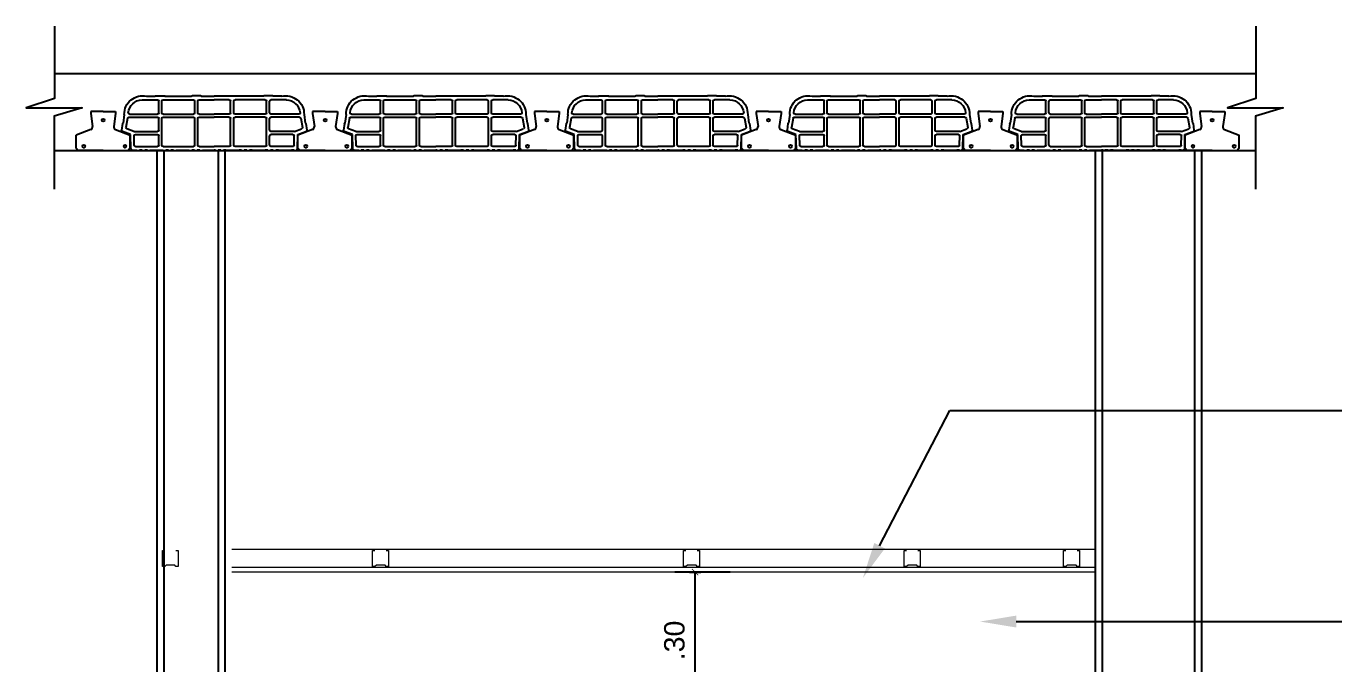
# Model space of a CAD drawing. Header units: metres. Extents: x 198 to 412, y -54 to 17.
# Drawn here: x 250.37 to 253.256, y -38.984 to -37.577 of the extents above; entities that cross this region are included whole.
import ezdxf
from ezdxf import colors
from ezdxf.entities.mleader import LeaderData, LeaderLine
from ezdxf.math import Vec2, Vec3

# ---------------------------------------------------------------- set-up
doc = ezdxf.new("R2010")
doc.units = ezdxf.units.M
doc.header["$LTSCALE"] = 10
for name, color, linetype in [('02', 2, 'Continuous'), ('1_MUROS', 6, 'Continuous'), ('A-MUROS', 6, 'Continuous'), ('A-Revoques', 1, 'Continuous'), ('A-TEXTOS', 2, 'Continuous'), ('Corte t', 2, 'Continuous'), ('Losa rap sapito', 251, 'Continuous'), ('piso', 1, 'Continuous'), ('TCOTA', 1, 'Continuous'), ('TM-REVOQUE', 2, 'Continuous')]:
    doc.layers.add(name, color=color, linetype=linetype)
doc.layers.add('A-Cielorraso', color=1, linetype='Continuous', lineweight=5)
doc.styles.add('ARIAL', font='arial.ttf')
doc.dimstyles.new('ST-COTA-25', dxfattribs={"dimscale": 0.25, "dimtxt": 0.18, "dimasz": 0.1, "dimexe": 0.18, "dimexo": 0.0625, "dimgap": 0.09, "dimtad": 1, "dimzin": 4, "dimdsep": 46, "dimtxsty": 'ARIAL', "dimblk1": 'COTA_N', "dimblk2": 'COTA_N', "dimsah": 1, "dimcen": 0.09, "dimclrd": 8, "dimclre": 8, "dimclrt": 1, "dimadec": 0, "dimazin": 0, "dimtfac": 1, "dimtix": 1, "dimtmove": 0, "dimatfit": 3, "dimldrblk": 'COTA_N', "dimfxl": 0.18, "dimtolj": 1, "dimtzin": 0, "dimarcsym": 0})

# ---------------------------------------------------------------- blocks, each defined once
blk = doc.blocks.new('VIGUETA NUEVA')
at = {"layer": '02'}
for p, q in [((852.3054, 1549.6661), (852.2767, 1549.6661)), ((852.2767, 1549.6661), (852.2767, 1549.6611)), ((852.3054, 1549.6661), (852.3342, 1549.6661)), ((852.3342, 1549.6661), (852.3342, 1549.6611)), ((852.2767, 1549.6611), (852.2809, 1549.6312)), ((852.3342, 1549.6611), (852.3299, 1549.6312)), ((852.2769, 1549.6243), (852.2429, 1549.6111)), ((852.2429, 1549.5811), (852.2429, 1549.6111)), ((852.3339, 1549.6243), (852.3679, 1549.6111)), ((852.3679, 1549.5811), (852.3679, 1549.6111)), ((852.2429, 1549.5811), (852.2479, 1549.5761)), ((852.3054, 1549.5761), (852.2479, 1549.5761)), ((852.3054, 1549.5761), (852.3629, 1549.5761)), ((852.3679, 1549.5811), (852.3629, 1549.5761))]:
    blk.add_line(p, q, dxfattribs=at)
for centre, start, end in [((852.2739, 1549.6307), 294.8533, 4.4381), ((852.3369, 1549.6307), 175.5619, 245.1467)]:
    blk.add_arc(centre, 0.00704, start, end, dxfattribs=at)
blk = doc.blocks.new('VIGUETA NUEVA1')
at = {"layer": 'piso'}
for centre in [(0, -0.02), (-0.0444, -0.0805), (0.0504, -0.0805)]:
    blk.add_circle(centre, 0.00324, dxfattribs=at)
at = {"layer": '1_MUROS'}
blk.add_blockref('VIGUETA NUEVA', (-852.3054, -1549.6661), dxfattribs=at)
blk = doc.blocks.new('Losa rap zapito')
at = {"layer": 'Losa rap sapito'}
for p, q in [((283.7711, -291.7719), (283.8051, -291.7719)), ((283.7813, -291.7641), (283.8003, -291.7641)), ((283.8012, -291.7632), (283.8205, -291.7632)), ((283.808, -291.8006), (283.808, -291.7747)), ((283.8147, -291.8006), (283.8147, -291.7747)), ((283.8176, -291.7719), (283.8844, -291.7719)), ((283.8215, -291.7641), (283.8806, -291.7641)), ((283.9008, -291.7632), (283.8815, -291.7632)), ((283.8873, -291.8006), (283.8873, -291.7747)), ((283.8941, -291.8006), (283.8941, -291.7747)), ((283.897, -291.7719), (283.9304, -291.7719)), ((283.9018, -291.7641), (283.9304, -291.7641)), ((283.959, -291.7641), (283.9304, -291.7641)), ((283.9638, -291.7719), (283.9304, -291.7719)), ((283.9599, -291.7632), (283.9792, -291.7632)), ((283.9667, -291.8006), (283.9667, -291.7747)), ((283.9734, -291.8006), (283.9734, -291.7747)), ((284.0431, -291.7719), (283.9763, -291.7719)), ((284.0393, -291.7641), (283.9802, -291.7641)), ((284.0595, -291.7632), (284.0402, -291.7632)), ((284.046, -291.8006), (284.046, -291.7747)), ((284.0527, -291.8006), (284.0527, -291.7747)), ((284.0896, -291.7719), (284.0556, -291.7719)), ((284.0795, -291.7641), (284.0605, -291.7641)), ((283.732, -291.8042), (283.7293, -291.8235)), ((283.7437, -291.8035), (283.8051, -291.8035)), ((283.8176, -291.8035), (283.8844, -291.8035)), ((283.897, -291.8035), (283.9304, -291.8035)), ((283.9638, -291.8035), (283.9304, -291.8035)), ((284.0431, -291.8035), (283.9763, -291.8035)), ((284.117, -291.8035), (284.0556, -291.8035)), ((284.1287, -291.8042), (284.1314, -291.8235)), ((283.7282, -291.8243), (283.7262, -291.8386)), ((283.7394, -291.8124), (283.7357, -291.8329)), ((283.7534, -291.842), (283.7376, -291.836)), ((283.7422, -291.8103), (283.8051, -291.8103)), ((283.7534, -291.8103), (283.8051, -291.8103)), ((283.808, -291.8391), (283.808, -291.8132)), ((283.8147, -291.8721), (283.8147, -291.8132)), ((283.8176, -291.8103), (283.8844, -291.8103)), ((283.8873, -291.8721), (283.8873, -291.8132)), ((283.8941, -291.8721), (283.8941, -291.8132)), ((283.897, -291.8103), (283.9304, -291.8103)), ((283.9638, -291.8103), (283.9304, -291.8103)), ((283.9667, -291.8721), (283.9667, -291.8132)), ((283.9734, -291.8721), (283.9734, -291.8132)), ((284.0431, -291.8103), (283.9763, -291.8103)), ((284.046, -291.8721), (284.046, -291.8132)), ((284.0527, -291.8391), (284.0527, -291.8132)), ((284.1186, -291.8103), (284.0556, -291.8103)), ((284.1073, -291.8103), (284.0556, -291.8103)), ((284.1073, -291.842), (284.1232, -291.836)), ((284.1214, -291.8124), (284.125, -291.8329)), ((284.1325, -291.8243), (284.1346, -291.8386)), ((283.7459, -291.8484), (283.728, -291.8417)), ((283.7466, -291.8799), (283.7459, -291.8484)), ((283.7534, -291.842), (283.8051, -291.842)), ((283.7542, -291.8721), (283.7536, -291.851)), ((283.7565, -291.8487), (283.8051, -291.8487)), ((283.808, -291.8721), (283.808, -291.8516)), ((284.0527, -291.8721), (284.0527, -291.8516)), ((284.1073, -291.842), (284.0556, -291.842)), ((284.1043, -291.8487), (284.0556, -291.8487)), ((284.1066, -291.8721), (284.1071, -291.851)), ((284.1141, -291.8799), (284.1149, -291.8484)), ((284.1149, -291.8484), (284.1327, -291.8417)), ((283.7541, -291.8836), (283.7504, -291.8836)), ((283.7541, -291.8836), (283.7516, -291.8836)), ((283.7541, -291.8836), (283.7516, -291.8836)), ((283.7541, -291.8836), (283.7541, -291.8827)), ((283.7541, -291.8827), (283.7598, -291.8827)), ((283.7571, -291.8749), (283.8051, -291.8749)), ((283.7598, -291.8836), (283.7598, -291.8827)), ((283.7598, -291.8836), (283.7656, -291.8836)), ((283.7714, -291.8827), (283.7656, -291.8827)), ((283.7656, -291.8836), (283.7656, -291.8827)), ((283.7714, -291.8836), (283.7714, -291.8827)), ((283.7714, -291.8836), (283.7772, -291.8836)), ((283.7772, -291.8836), (283.7772, -291.8827)), ((283.783, -291.8827), (283.7772, -291.8827)), ((283.783, -291.8836), (283.783, -291.8827)), ((283.783, -291.8836), (283.7887, -291.8836)), ((283.7887, -291.8836), (283.7887, -291.8827)), ((283.7887, -291.8827), (283.7945, -291.8827)), ((283.7945, -291.8836), (283.7945, -291.8827)), ((283.8003, -291.8836), (283.7945, -291.8836)), ((283.8003, -291.8827), (283.8061, -291.8827)), ((283.8003, -291.8836), (283.8003, -291.8827)), ((283.8061, -291.8836), (283.8061, -291.8827)), ((283.8119, -291.8836), (283.8061, -291.8836)), ((283.8119, -291.8827), (283.8176, -291.8827)), ((283.8119, -291.8836), (283.8119, -291.8827)), ((283.8119, -291.8827), (283.8176, -291.8827)), ((283.8176, -291.8749), (283.8844, -291.8749)), ((283.8176, -291.8836), (283.8176, -291.8827)), ((283.8176, -291.8836), (283.8234, -291.8836)), ((283.8292, -291.8827), (283.8234, -291.8827)), ((283.8234, -291.8836), (283.8234, -291.8827)), ((283.8292, -291.8836), (283.8292, -291.8827)), ((283.8292, -291.8836), (283.835, -291.8836)), ((283.835, -291.8836), (283.835, -291.8827)), ((283.8408, -291.8827), (283.835, -291.8827)), ((283.8408, -291.8836), (283.8408, -291.8827)), ((283.8408, -291.8836), (283.8465, -291.8836)), ((283.8465, -291.8836), (283.8465, -291.8827)), ((283.8465, -291.8827), (283.8523, -291.8827)), ((283.8523, -291.8836), (283.8523, -291.8827)), ((283.8581, -291.8836), (283.8523, -291.8836)), ((283.8581, -291.8827), (283.8639, -291.8827)), ((283.8581, -291.8836), (283.8581, -291.8827)), ((283.8639, -291.8836), (283.8639, -291.8827)), ((283.8697, -291.8836), (283.8639, -291.8836)), ((283.8697, -291.8827), (283.8755, -291.8827)), ((283.8697, -291.8836), (283.8697, -291.8827)), ((283.8697, -291.8827), (283.8755, -291.8827)), ((283.8755, -291.8836), (283.8755, -291.8827)), ((283.8755, -291.8836), (283.8812, -291.8836)), ((283.887, -291.8827), (283.8812, -291.8827)), ((283.8812, -291.8836), (283.8812, -291.8827)), ((283.887, -291.8836), (283.887, -291.8827)), ((283.887, -291.8836), (283.8928, -291.8836)), ((283.8928, -291.8836), (283.8928, -291.8827)), ((283.8986, -291.8827), (283.8928, -291.8827)), ((283.897, -291.8749), (283.9304, -291.8749)), ((283.8986, -291.8836), (283.8986, -291.8827)), ((283.8986, -291.8836), (283.9044, -291.8836)), ((283.9044, -291.8836), (283.9044, -291.8827)), ((283.9044, -291.8827), (283.9101, -291.8827)), ((283.9101, -291.8836), (283.9101, -291.8827)), ((283.9159, -291.8836), (283.9101, -291.8836)), ((283.9159, -291.8827), (283.9217, -291.8827)), ((283.9159, -291.8836), (283.9159, -291.8827)), ((283.9217, -291.8836), (283.9217, -291.8827)), ((283.9275, -291.8836), (283.9217, -291.8836)), ((283.9275, -291.8836), (283.9275, -291.8827)), ((283.9275, -291.8827), (283.9304, -291.8827)), ((283.9638, -291.8749), (283.9304, -291.8749)), ((283.9333, -291.8827), (283.9304, -291.8827)), ((283.9333, -291.8836), (283.9333, -291.8827)), ((283.9333, -291.8836), (283.939, -291.8836)), ((283.9448, -291.8827), (283.939, -291.8827)), ((283.939, -291.8836), (283.939, -291.8827)), ((283.9448, -291.8836), (283.9448, -291.8827)), ((283.9448, -291.8836), (283.9506, -291.8836)), ((283.9506, -291.8836), (283.9506, -291.8827)), ((283.9564, -291.8827), (283.9506, -291.8827)), ((283.9564, -291.8836), (283.9564, -291.8827)), ((283.9622, -291.8836), (283.9564, -291.8836)), ((283.9622, -291.8836), (283.9622, -291.8827)), ((283.9622, -291.8827), (283.9679, -291.8827)), ((283.9679, -291.8836), (283.9679, -291.8827)), ((283.9737, -291.8836), (283.9679, -291.8836)), ((283.9737, -291.8827), (283.9795, -291.8827)), ((283.9737, -291.8836), (283.9737, -291.8827)), ((284.0431, -291.8749), (283.9763, -291.8749)), ((283.9795, -291.8836), (283.9795, -291.8827)), ((283.9853, -291.8836), (283.9795, -291.8836)), ((283.9911, -291.8827), (283.9853, -291.8827)), ((283.9853, -291.8836), (283.9853, -291.8827)), ((283.9911, -291.8827), (283.9853, -291.8827)), ((283.9911, -291.8836), (283.9911, -291.8827)), ((283.9911, -291.8836), (283.9968, -291.8836)), ((284.0026, -291.8827), (283.9968, -291.8827)), ((283.9968, -291.8836), (283.9968, -291.8827)), ((284.0026, -291.8836), (284.0026, -291.8827)), ((284.0026, -291.8836), (284.0084, -291.8836)), ((284.0084, -291.8836), (284.0084, -291.8827)), ((284.0142, -291.8827), (284.0084, -291.8827)), ((284.0142, -291.8836), (284.0142, -291.8827)), ((284.02, -291.8836), (284.0142, -291.8836)), ((284.02, -291.8836), (284.02, -291.8827)), ((284.02, -291.8827), (284.0258, -291.8827)), ((284.0258, -291.8836), (284.0258, -291.8827)), ((284.0315, -291.8836), (284.0258, -291.8836)), ((284.0315, -291.8827), (284.0373, -291.8827)), ((284.0315, -291.8836), (284.0315, -291.8827)), ((284.0373, -291.8836), (284.0373, -291.8827)), ((284.0431, -291.8836), (284.0373, -291.8836)), ((284.0489, -291.8827), (284.0431, -291.8827)), ((284.0431, -291.8836), (284.0431, -291.8827)), ((284.0489, -291.8827), (284.0431, -291.8827)), ((284.0489, -291.8836), (284.0489, -291.8827)), ((284.0489, -291.8836), (284.0547, -291.8836)), ((284.0604, -291.8827), (284.0547, -291.8827)), ((284.0547, -291.8836), (284.0547, -291.8827)), ((284.1037, -291.8749), (284.0556, -291.8749)), ((284.0604, -291.8836), (284.0604, -291.8827)), ((284.0604, -291.8836), (284.0662, -291.8836)), ((284.0662, -291.8836), (284.0662, -291.8827)), ((284.072, -291.8827), (284.0662, -291.8827)), ((284.072, -291.8836), (284.072, -291.8827)), ((284.0778, -291.8836), (284.072, -291.8836)), ((284.0778, -291.8836), (284.0778, -291.8827)), ((284.0778, -291.8827), (284.0836, -291.8827)), ((284.0836, -291.8836), (284.0836, -291.8827)), ((284.0893, -291.8836), (284.0836, -291.8836)), ((284.0893, -291.8827), (284.0951, -291.8827)), ((284.0893, -291.8836), (284.0893, -291.8827)), ((284.0951, -291.8836), (284.0951, -291.8827)), ((284.1009, -291.8836), (284.0951, -291.8836)), ((284.1009, -291.8836), (284.1009, -291.8827)), ((284.1067, -291.8827), (284.1009, -291.8827)), ((284.1067, -291.8836), (284.1067, -291.8827)), ((284.1067, -291.8836), (284.1092, -291.8836)), ((284.1067, -291.8836), (284.1092, -291.8836)), ((284.1067, -291.8836), (284.1103, -291.8836))]:
    blk.add_line(p, q, dxfattribs=at)
for centre, radius, start, end in [((283.7724, -291.8035), 0.0404, 77.2971, 181.0135), ((283.7724, -291.8035), 0.0317, 92.259, 174.7894), ((283.8012, -291.7641), 0.000963, 90, 180), ((283.8051, -291.7747), 0.00289, 0, 90), ((283.8176, -291.7747), 0.00289, 90, 180), ((283.8205, -291.7641), 0.000963, 0, 90), ((283.8815, -291.7641), 0.000963, 90, 180), ((283.8844, -291.7747), 0.00289, 0, 90), ((283.897, -291.7747), 0.00289, 90, 180), ((283.9008, -291.7641), 0.000963, 0, 90), ((283.9599, -291.7641), 0.000963, 90, 180), ((283.9638, -291.7747), 0.00289, 0, 90), ((283.9763, -291.7747), 0.00289, 90, 180), ((283.9792, -291.7641), 0.000963, 0, 90), ((284.0402, -291.7641), 0.000963, 90, 180), ((284.0431, -291.7747), 0.00289, 0, 90), ((284.0556, -291.7747), 0.00289, 90, 180), ((284.0595, -291.7641), 0.000963, 0, 90), ((284.0883, -291.8035), 0.0404, 358.9865, 102.7029), ((284.0883, -291.8035), 0.0317, 5.2106, 87.741), ((283.7437, -291.8006), 0.00289, 180.2316, 270), ((283.8051, -291.8006), 0.00289, 270, 0), ((283.8176, -291.8006), 0.00289, 180, 270), ((283.8844, -291.8006), 0.00289, 270, 0), ((283.897, -291.8006), 0.00289, 180, 270), ((283.9638, -291.8006), 0.00289, 270, 0), ((283.9763, -291.8006), 0.00289, 180, 270), ((284.0431, -291.8006), 0.00289, 270, 0), ((284.0556, -291.8006), 0.00289, 180, 270), ((284.117, -291.8006), 0.00289, 270, 359.7684), ((283.7292, -291.8244), 0.000963, 81.8699, 171.8699), ((283.7386, -291.8333), 0.00289, 171.8699, 249.444), ((283.7422, -291.8132), 0.00289, 90, 165.2593), ((283.8051, -291.8132), 0.00289, 0, 90), ((283.8176, -291.8132), 0.00289, 90, 180), ((283.8844, -291.8132), 0.00289, 0, 90), ((283.897, -291.8132), 0.00289, 90, 180), ((283.9638, -291.8132), 0.00289, 0, 90), ((283.9763, -291.8132), 0.00289, 90, 180), ((284.0431, -291.8132), 0.00289, 0, 90), ((284.0556, -291.8132), 0.00289, 90, 180), ((284.1186, -291.8132), 0.00289, 14.7407, 90), ((284.1222, -291.8333), 0.00289, 290.556, 8.1301), ((284.1316, -291.8244), 0.000963, 8.1301, 98.1301), ((283.729, -291.839), 0.00289, 171.8699, 249.444), ((283.7565, -291.8516), 0.00289, 90, 168.5947), ((283.8051, -291.8391), 0.00289, 270, 0), ((283.8051, -291.8516), 0.00289, 0, 90), ((284.0556, -291.8391), 0.00289, 180, 270), ((284.0556, -291.8516), 0.00289, 90, 180), ((284.1043, -291.8516), 0.00289, 11.4053, 90), ((284.1317, -291.839), 0.00289, 290.556, 8.1301), ((283.7505, -291.8797), 0.0039, 182.4799, 268.1248), ((283.7571, -291.8721), 0.00289, 180, 271.41), ((283.8051, -291.8721), 0.00289, 270, 0), ((283.8176, -291.8721), 0.00289, 180, 270), ((283.8844, -291.8721), 0.00289, 270, 0), ((283.897, -291.8721), 0.00289, 180, 270), ((283.9638, -291.8721), 0.00289, 270, 0), ((283.9763, -291.8721), 0.00289, 180, 270), ((284.0431, -291.8721), 0.00289, 270, 0), ((284.0556, -291.8721), 0.00289, 180, 270), ((284.1037, -291.8721), 0.00289, 268.59, 0), ((284.1102, -291.8797), 0.0039, 271.8752, 357.5201)]:
    blk.add_arc(centre, radius, start, end, dxfattribs=at)
blk = doc.blocks.new('COTA_N')
for p, q in [((-1, 0), (0, 0)), ((0, 0.5), (0, -0.5))]:
    blk.add_line(p, q)
at = {"color": 3, "const_width": 0.065}
blk.add_lwpolyline([(0.14, 0.14), (0.28, 0.28), (0, 0), (-0.14, -0.14), (-0.28, -0.28)], dxfattribs=at)
blk = doc.blocks.new('*D477')
at = {"layer": 'Defpoints', "color": 0, "transparency": 16777216}
for p in [(251.8465, -38.7812), (251.9394, -38.7812), (251.9394, -39.0832, 0)]:
    blk.add_point(p, dxfattribs=at)
at = {"layer": 'TCOTA', "color": 8, "lineweight": -2, "transparency": 16777216}
for p, q in [((251.9238, -38.7812), (251.8015, -38.7812)), ((251.8465, -39.0582), (251.8465, -38.8062)), ((251.9238, -39.0832), (251.8015, -39.0832))]:
    blk.add_line(p, q, dxfattribs=at)
at = {"layer": 'TCOTA', "color": 8, "lineweight": -2, "transparency": 16777216, "xscale": 0.025, "yscale": 0.025, "zscale": 0.025}
for p, rotation in [((251.8465, -38.7812), 90), ((251.8465, -39.0832), 270)]:
    blk.add_blockref('COTA_N', p, dxfattribs=dict(at, rotation=rotation))
at = {"layer": 'TCOTA', "color": 1, "transparency": 16777216, "insert": (251.801, -38.9322), "char_height": 0.045, "attachment_point": 5, "rotation": 90, "style": 'ARIAL'}
blk.add_mtext('\\A1;.30', dxfattribs=at)

msp = doc.modelspace()

# ---------------------------------------------------------------- linework, layer by layer
at = {"color": 5}
for p, q in [((250.4329, -37.6812, 0), (253.0835, -37.6812)), ((250.4324, -37.8512, 0), (253.0829, -37.8512))]:
    msp.add_line(p, q, dxfattribs=at)
at = {"layer": '02', "color": 3, "elevation": 0}
for points in [[(250.4329, -37.5771), (250.4329, -37.7364), (250.3705, -37.7572), (250.4937, -37.7572), (250.4324, -37.7757), (250.4324, -37.9368)], [(253.0835, -37.5771), (253.0835, -37.7364), (253.021, -37.7572), (253.1442, -37.7572), (253.0829, -37.7757), (253.0829, -37.9368)]]:
    msp.add_lwpolyline(points, dxfattribs=at)
at = {"layer": 'A-Cielorraso', "linetype": 'Continuous'}
for points in [[(250.7011, -38.7337), (250.7061, -38.7337), (250.7061, -38.7687), (250.7011, -38.7687), (250.6988, -38.7658), (250.6794, -38.7658), (250.6761, -38.7687), (250.6711, -38.7687), (250.6711, -38.7337), (250.6761, -38.7337)], [(252.7294, -38.7312), (251.8337, -38.7312), (251.8337, -38.7312), (250.8241, -38.7312)], [(251.8512, -38.7337), (251.8562, -38.7337), (251.8562, -38.7687), (251.8512, -38.7687), (251.8489, -38.7658), (251.8295, -38.7658), (251.8262, -38.7687), (251.8212, -38.7687), (251.8212, -38.7337), (251.8262, -38.7337)], [(252.3379, -38.7337), (252.3429, -38.7337), (252.3429, -38.7687), (252.3379, -38.7687), (252.3356, -38.7658), (252.3163, -38.7658), (252.3129, -38.7687), (252.3079, -38.7687), (252.3079, -38.7337), (252.3129, -38.7337)], [(252.6894, -38.7337), (252.6944, -38.7337), (252.6944, -38.7687), (252.6894, -38.7687), (252.6871, -38.7658), (252.6677, -38.7658), (252.6644, -38.7687), (252.6594, -38.7687), (252.6594, -38.7337), (252.6644, -38.7337)]]:
    msp.add_lwpolyline(points, dxfattribs=at)
at = {"layer": 'A-Cielorraso', "linetype": 'Continuous', "elevation": 0}
msp.add_lwpolyline([(251.165, -38.7337), (251.17, -38.7337), (251.17, -38.7687), (251.165, -38.7687), (251.1627, -38.7658), (251.1433, -38.7658), (251.14, -38.7687), (251.135, -38.7687), (251.135, -38.7337), (251.14, -38.7337)], dxfattribs=at)
at = {"layer": 'A-Cielorraso', "color": 2, "linetype": 'Continuous'}
for points in [[(252.7294, -38.7712), (251.7937, -38.7712), (251.7937, -38.7712), (250.8241, -38.7712)], [(252.7294, -38.7812), (251.7637, -38.7812), (251.7637, -38.7812), (250.8241, -38.7812)]]:
    msp.add_lwpolyline(points, dxfattribs=at)
at = {"layer": 'A-MUROS'}
for p, q in [((250.6745, -37.8512, 0), (250.6745, -41.2512, 0)), ((250.7944, -41.2512, 0), (250.7947, -37.8512, 0)), ((252.9489, -41.2512), (252.9489, -37.8512))]:
    msp.add_line(p, q, dxfattribs=at)
msp.add_lwpolyline([(252.9489, -41.2512), (252.9489, -37.8512), (252.7447, -37.8512), (252.7447, -41.2512), (252.9442, -41.2512)], close=True, dxfattribs=at)
at = {"layer": 'A-Revoques'}
for p, q in [((250.6595, -41.2512, 0), (250.6595, -37.8512, 0)), ((250.8094, -41.2512, 0), (250.8096, -37.8512, 0))]:
    msp.add_line(p, q, dxfattribs=at)
at = {"layer": 'TM-REVOQUE'}
msp.add_line((252.9639, -37.8512), (252.9639, -41.2512), dxfattribs=at)
msp.add_lwpolyline([(252.7294, -37.8512), (252.7294, -41.2012)], dxfattribs=at)

# ---------------------------------------------------------------- block references
at = {"layer": 'A-MUROS', "xscale": -1}
for p in [(534.7157, 254.0324), (535.2051, 254.0324), (535.6946, 254.0324), (536.184, 254.0324), (536.6734, 254.0324)]:
    msp.add_blockref('Losa rap zapito', p, dxfattribs=at)
at = {"layer": 'Corte t', "xscale": 0.9559179682510148, "yscale": 0.9559179682510148, "zscale": 0.9559179682510148}
for p in [(250.5404, -37.7652), (251.0299, -37.7652), (251.5193, -37.7652), (252.0088, -37.7652), (252.4982, -37.7652), (252.9876, -37.7652)]:
    msp.add_blockref('VIGUETA NUEVA1', p, dxfattribs=at)

# ---------------------------------------------------------------- dimensions: what is measured, and where the dimension line sits
at = {"layer": 'TCOTA'}
dim = msp.add_linear_dim(base=(251.8465, -38.7812), p1=(251.9394, -39.0832, 0), p2=(251.9394, -38.7812), angle=90, dimstyle='ST-COTA-25', dxfattribs=at)
dim.commit()
dim.dimension.update_dxf_attribs({"geometry": '*D477', "text_midpoint": (251.801, -38.9322)})

# ---------------------------------------------------------------- leaders
at = {"layer": 'A-TEXTOS'}
ml = msp.add_multileader_mtext('Standard', dxfattribs=at)
ml.set_content('15', color=256, style='ARIAL')
ml.set_leader_properties(color=1)
ml.build(insert=Vec2(0, 0))
ml.multileader.update_dxf_attribs({"has_text_frame": 1, "arrow_head_size": 0.08, "scale": 0.02})
ctx = ml.context
ctx.base_point, ctx.scale, ctx.char_height, ctx.arrow_head_size, ctx.landing_gap_size, ctx.plane_origin = Vec3(253.2857, -38.4251, 0), 0.02, 0.08, 0.08, 0.04, Vec3(251.9614, -38.4251, 0)
notes = []
notes.append((ctx, [(0, (1, 1, 0), (252.4083, -38.4251, 0), (1, 0), 0.8774, [(0, [(252.2168, -38.7942, 0)], 0, [])])]))
ctx.mtext.insert, ctx.mtext.flow_direction = Vec3(253.3257, -38.3844, 0), 5
ml = msp.add_multileader_mtext('Standard', dxfattribs=at)
ml.set_content('12', color=256, style='ARIAL')
ml.set_leader_properties(color=1)
ml.build(insert=Vec2(0, 0))
ml.multileader.update_dxf_attribs({"has_text_frame": 1, "arrow_head_size": 0.08, "scale": 0.02})
ctx = ml.context
ctx.base_point, ctx.scale, ctx.char_height, ctx.arrow_head_size, ctx.landing_gap_size, ctx.plane_origin = Vec3(253.2994, -38.8905, 0), 0.02, 0.08, 0.08, 0.04, Vec3(250.7142, -38.8905, 0)
notes.append((ctx, [(0, (1, 1, 0), (253.038, -38.8905, 0), (1, 0), 0.2614, [(0, [(252.4753, -38.8905, 0)], 0, [])])]))
ctx.mtext.insert, ctx.mtext.flow_direction = Vec3(253.3394, -38.8505, 0), 5
for ctx, leaders in notes:
    for number, flags, end, landing, length, lines in leaders:
        leader = LeaderData()
        leader.index, (leader.has_last_leader_line, leader.has_dogleg_vector, leader.attachment_direction) = number, flags
        leader.last_leader_point, leader.dogleg_vector, leader.dogleg_length = Vec3(end), Vec3(landing), length
        for number, points, colour, breaks in lines:
            line = LeaderLine()
            line.index, line.vertices, line.color, line.breaks = number, Vec3.list(points), colors.encode_raw_color(colour), breaks
            leader.lines.append(line)
        ctx.leaders.append(leader)

doc.saveas('drawing.dxf')
